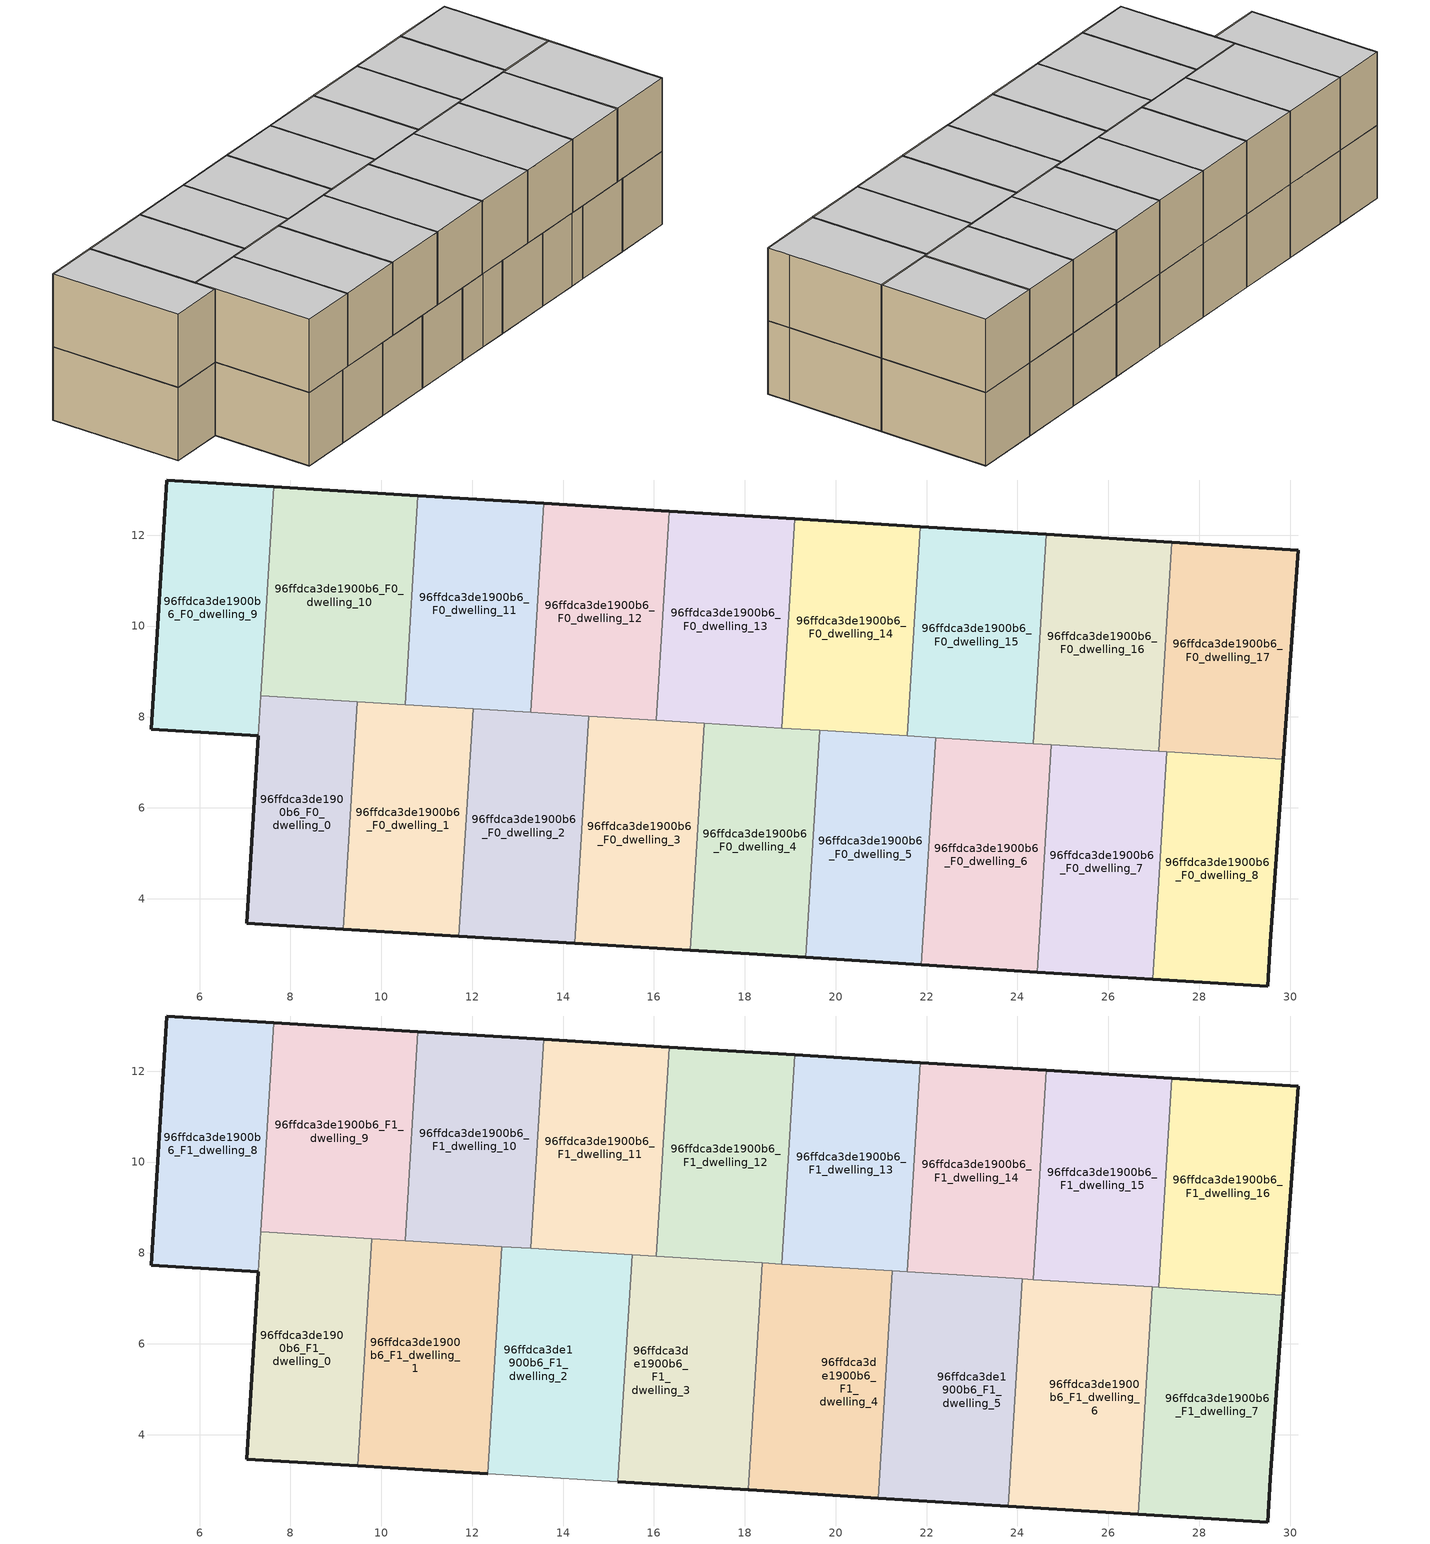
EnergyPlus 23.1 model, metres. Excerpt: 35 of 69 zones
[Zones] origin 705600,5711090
96ffdca3de1900b6_F0_dwelling_0
 floor ground (EU_floor_Construction): 9.17,3.33 9.48,8.33 7.35,8.46 7.04,3.46 z0
 wall outside (EU_wall_Construction): 9.17,3.33 7.04,3.46 7.29,7.58 z0:3
 wall to 96ffdca3de1900b6_F0_dwelling_1 (EU_wall_Construction): 9.48,8.33 9.17,3.33 z0:3
 wall to 96ffdca3de1900b6_F0_dwelling_9 (EU_wall_Construction): 7.29,7.58 7.35,8.46 z0:3
 wall to 96ffdca3de1900b6_F0_dwelling_10 (EU_wall_Construction): 7.35,8.46 9.48,8.33 z0:3
96ffdca3de1900b6_F0_dwelling_1
 floor ground (EU_floor_Construction): 11.71,3.18 12.02,8.18 9.48,8.33 9.17,3.33 z0
 wall outside (EU_wall_Construction): 11.71,3.18 9.17,3.33 z0:3
 wall to 96ffdca3de1900b6_F0_dwelling_2 (EU_wall_Construction): 12.02,8.18 11.71,3.18 z0:3
 wall to 96ffdca3de1900b6_F0_dwelling_11 (EU_wall_Construction): 10.52,8.27 12.02,8.18 z0:3
 wall to 96ffdca3de1900b6_F0_dwelling_10 (EU_wall_Construction): 9.48,8.33 10.52,8.27 z0:3
96ffdca3de1900b6_F0_dwelling_10
 floor ground (EU_floor_Construction): 10.52,8.27 10.81,12.87 7.64,13.07 7.35,8.46 z0
 wall outside (EU_wall_Construction): 7.64,13.07 10.81,12.87 z0:3
 wall to 96ffdca3de1900b6_F0_dwelling_11 (EU_wall_Construction): 10.81,12.87 10.52,8.27 z0:3
 wall to 96ffdca3de1900b6_F0_dwelling_9 (EU_wall_Construction): 7.35,8.47 7.64,13.07 z0:3
96ffdca3de1900b6_F0_dwelling_11
 floor ground (EU_floor_Construction): 13.29,8.1 13.57,12.7 10.81,12.87 10.52,8.27 z0
 wall outside (EU_wall_Construction): 10.81,12.87 13.57,12.7 z0:3
 wall to 96ffdca3de1900b6_F0_dwelling_12 (EU_wall_Construction): 13.57,12.7 13.29,8.1 z0:3
 wall to 96ffdca3de1900b6_F0_dwelling_2 (EU_wall_Construction): 13.29,8.1 12.02,8.18 z0:3
96ffdca3de1900b6_F0_dwelling_12
 floor ground (EU_floor_Construction): 16.05,7.93 16.34,12.53 13.57,12.7 13.29,8.1 z0
 wall outside (EU_wall_Construction): 13.57,12.7 16.34,12.53 z0:3
 wall to 96ffdca3de1900b6_F0_dwelling_13 (EU_wall_Construction): 16.34,12.53 16.05,7.93 z0:3
 wall to 96ffdca3de1900b6_F0_dwelling_3 (EU_wall_Construction): 16.05,7.93 14.56,8.02 z0:3
 wall to 96ffdca3de1900b6_F0_dwelling_2 (EU_wall_Construction): 14.56,8.02 13.29,8.1 z0:3
96ffdca3de1900b6_F0_dwelling_13
 floor ground (EU_floor_Construction): 18.81,7.75 19.1,12.36 16.34,12.53 16.05,7.93 z0
 wall outside (EU_wall_Construction): 16.34,12.53 19.1,12.36 z0:3
 wall to 96ffdca3de1900b6_F0_dwelling_14 (EU_wall_Construction): 19.1,12.36 18.81,7.75 z0:3
 wall to 96ffdca3de1900b6_F0_dwelling_4 (EU_wall_Construction): 18.81,7.75 17.11,7.86 z0:3
 wall to 96ffdca3de1900b6_F0_dwelling_3 (EU_wall_Construction): 17.11,7.86 16.05,7.93 z0:3
96ffdca3de1900b6_F0_dwelling_14
 floor ground (EU_floor_Construction): 21.58,7.58 21.86,12.19 19.1,12.36 18.81,7.75 z0
 wall outside (EU_wall_Construction): 19.1,12.36 21.86,12.19 z0:3
 wall to 96ffdca3de1900b6_F0_dwelling_15 (EU_wall_Construction): 21.86,12.19 21.58,7.58 z0:3
 wall to 96ffdca3de1900b6_F0_dwelling_5 (EU_wall_Construction): 21.58,7.58 19.65,7.7 z0:3
 wall to 96ffdca3de1900b6_F0_dwelling_4 (EU_wall_Construction): 19.65,7.7 18.82,7.76 z0:3
96ffdca3de1900b6_F0_dwelling_15
 floor ground (EU_floor_Construction): 24.34,7.41 24.63,12.01 21.86,12.19 21.58,7.58 z0
 wall outside (EU_wall_Construction): 21.86,12.19 24.63,12.01 z0:3
 wall to 96ffdca3de1900b6_F0_dwelling_16 (EU_wall_Construction): 24.63,12.01 24.34,7.41 z0:3
 wall to 96ffdca3de1900b6_F0_dwelling_6 (EU_wall_Construction): 24.34,7.41 22.2,7.55 z0:3
 wall to 96ffdca3de1900b6_F0_dwelling_5 (EU_wall_Construction): 22.2,7.55 21.58,7.58 z0:3
96ffdca3de1900b6_F0_dwelling_16
 floor ground (EU_floor_Construction): 27.11,7.24 27.39,11.84 24.63,12.01 24.34,7.41 z0
 wall outside (EU_wall_Construction): 24.63,12.01 27.39,11.84 z0:3
 wall to 96ffdca3de1900b6_F0_dwelling_17 (EU_wall_Construction): 27.39,11.84 27.11,7.24 z0:3
 wall to 96ffdca3de1900b6_F0_dwelling_7 (EU_wall_Construction): 27.11,7.24 24.74,7.39 z0:3
 wall to 96ffdca3de1900b6_F0_dwelling_6 (EU_wall_Construction): 24.74,7.39 24.34,7.41 z0:3
96ffdca3de1900b6_F0_dwelling_17
 floor ground (EU_floor_Construction): 29.85,7.07 30.18,11.67 27.39,11.84 27.11,7.24 z0
 wall outside (EU_wall_Construction): 27.39,11.84 30.18,11.67 29.85,7.07 z0:3
 wall to 96ffdca3de1900b6_F0_dwelling_8 (EU_wall_Construction): 29.85,7.07 27.28,7.23 z0:3
 wall to 96ffdca3de1900b6_F0_dwelling_7 (EU_wall_Construction): 27.28,7.23 27.11,7.24 z0:3
96ffdca3de1900b6_F0_dwelling_2
 floor ground (EU_floor_Construction): 14.25,3.02 14.56,8.02 12.02,8.18 11.71,3.18 z0
 wall outside (EU_wall_Construction): 14.25,3.02 11.71,3.18 z0:3
 wall to 96ffdca3de1900b6_F0_dwelling_3 (EU_wall_Construction): 14.56,8.02 14.25,3.02 z0:3
96ffdca3de1900b6_F0_dwelling_3
 floor ground (EU_floor_Construction): 16.8,2.87 17.11,7.86 14.56,8.02 14.25,3.02 z0
 wall outside (EU_wall_Construction): 16.8,2.87 14.25,3.02 z0:3
 wall to 96ffdca3de1900b6_F0_dwelling_4 (EU_wall_Construction): 17.11,7.86 16.8,2.87 z0:3
 ceiling adiabatic (EU_roof_Construction): 17.11,7.86 16.8,2.87 14.25,3.02 15.21,2.96 15.52,7.96 14.56,8.02 z3
96ffdca3de1900b6_F0_dwelling_4
 floor ground (EU_floor_Construction): 19.34,2.71 19.65,7.7 17.11,7.86 16.8,2.87 18.1,2.79 z0
 wall outside (EU_wall_Construction): 19.34,2.71 18.1,2.79 16.8,2.87 z0:3
 wall to 96ffdca3de1900b6_F0_dwelling_5 (EU_wall_Construction): 19.65,7.7 19.34,2.71 z0:3
96ffdca3de1900b6_F0_dwelling_5
 floor ground (EU_floor_Construction): 21.89,2.54 22.2,7.55 19.65,7.7 19.34,2.71 z0
 wall outside (EU_wall_Construction): 21.89,2.54 19.34,2.71 z0:3
 wall to 96ffdca3de1900b6_F0_dwelling_6 (EU_wall_Construction): 22.2,7.55 21.89,2.54 z0:3
96ffdca3de1900b6_F0_dwelling_6
 floor ground (EU_floor_Construction): 24.43,2.38 24.74,7.39 22.2,7.55 21.89,2.54 23.76,2.42 z0
 wall outside (EU_wall_Construction): 24.43,2.38 23.76,2.42 21.89,2.54 z0:3
 wall to 96ffdca3de1900b6_F0_dwelling_7 (EU_wall_Construction): 24.74,7.39 24.43,2.38 z0:3
96ffdca3de1900b6_F0_dwelling_7
 floor ground (EU_floor_Construction): 26.97,2.23 27.28,7.23 24.74,7.39 24.43,2.38 z0
 wall outside (EU_wall_Construction): 26.97,2.23 24.43,2.38 z0:3
 wall to 96ffdca3de1900b6_F0_dwelling_8 (EU_wall_Construction): 27.28,7.23 26.97,2.23 z0:3
96ffdca3de1900b6_F0_dwelling_8
 floor ground (EU_floor_Construction): 29.5,2.08 29.56,3.03 29.85,7.07 27.28,7.23 26.97,2.23 z0
 wall outside (EU_wall_Construction): 29.85,7.07 29.56,3.03 29.5,2.08 26.97,2.23 z0:3
96ffdca3de1900b6_F0_dwelling_9
 floor ground (EU_floor_Construction): 7.3,7.58 7.64,13.07 5.28,13.21 4.94,7.73 z0
 wall outside (EU_wall_Construction): 7.3,7.58 4.94,7.73 5.28,13.21 7.64,13.07 z0:3
96ffdca3de1900b6_F1_dwelling_0
 floor to 96ffdca3de1900b6_F0_dwelling_0 (EU_floor_Construction): 9.17,3.33 9.48,8.33 7.35,8.46 7.04,3.46 z3
 floor to 96ffdca3de1900b6_F0_dwelling_1 (EU_floor_Construction): 9.48,3.31 9.79,8.31 9.48,8.33 9.17,3.33 z3
 wall outside (EU_wall_Construction): 9.48,3.31 7.04,3.46 7.29,7.58 z3:6
 wall to 96ffdca3de1900b6_F1_dwelling_1 (EU_wall_Construction): 9.79,8.31 9.48,3.31 z3:6
 wall to 96ffdca3de1900b6_F1_dwelling_8 (EU_wall_Construction): 7.29,7.58 7.35,8.46 z3:6
 wall to 96ffdca3de1900b6_F1_dwelling_9 (EU_wall_Construction): 7.35,8.46 9.79,8.31 z3:6
 ceiling to 96ffdca3de1900b6_F2_dwelling_0 (EU_floor_Construction): 9.79,8.31 9.48,3.31 7.04,3.46 7.35,8.46 z6
96ffdca3de1900b6_F1_dwelling_1
 floor to 96ffdca3de1900b6_F0_dwelling_1 (EU_floor_Construction): 11.71,3.18 12.02,8.18 9.79,8.31 9.48,3.31 z3
 floor to 96ffdca3de1900b6_F0_dwelling_2 (EU_floor_Construction): 12.35,3.14 12.65,8.14 12.02,8.18 11.71,3.18 z3
 wall outside (EU_wall_Construction): 12.35,3.14 9.48,3.31 z3:6
 wall to 96ffdca3de1900b6_F1_dwelling_2 (EU_wall_Construction): 12.66,8.14 12.35,3.14 z3:6
 wall to 96ffdca3de1900b6_F1_dwelling_10 (EU_wall_Construction): 10.52,8.27 12.66,8.14 z3:6
 wall to 96ffdca3de1900b6_F1_dwelling_9 (EU_wall_Construction): 9.79,8.31 10.52,8.27 z3:6
 ceiling to 96ffdca3de1900b6_F2_dwelling_1 (EU_floor_Construction): 12.66,8.14 12.35,3.14 9.48,3.31 9.79,8.31 z6
96ffdca3de1900b6_F1_dwelling_10
 floor to 96ffdca3de1900b6_F0_dwelling_11 (EU_floor_Construction): 13.29,8.1 13.57,12.7 10.81,12.87 10.52,8.27 z3
 wall outside (EU_wall_Construction): 10.81,12.87 13.57,12.7 z3:6
 wall to 96ffdca3de1900b6_F1_dwelling_11 (EU_wall_Construction): 13.57,12.7 13.29,8.1 z3:6
 wall to 96ffdca3de1900b6_F1_dwelling_9 (EU_wall_Construction): 10.52,8.27 10.81,12.87 z3:6
 wall to 96ffdca3de1900b6_F1_dwelling_2 (EU_wall_Construction): 13.29,8.1 12.66,8.14 z3:6
 ceiling to 96ffdca3de1900b6_F2_dwelling_10 (EU_floor_Construction): 13.57,12.7 13.29,8.1 10.52,8.27 10.81,12.87 z6
96ffdca3de1900b6_F1_dwelling_11
 floor to 96ffdca3de1900b6_F0_dwelling_12 (EU_floor_Construction): 16.05,7.93 16.34,12.53 13.57,12.7 13.29,8.1 z3
 wall outside (EU_wall_Construction): 13.57,12.7 16.34,12.53 z3:6
 wall to 96ffdca3de1900b6_F1_dwelling_12 (EU_wall_Construction): 16.34,12.53 16.05,7.93 z3:6
 wall to 96ffdca3de1900b6_F1_dwelling_2 (EU_wall_Construction): 15.52,7.96 13.29,8.1 z3:6
 wall to 96ffdca3de1900b6_F1_dwelling_3 (EU_wall_Construction): 16.05,7.93 15.52,7.96 z3:6
 ceiling to 96ffdca3de1900b6_F2_dwelling_11 (EU_floor_Construction): 16.34,12.53 16.05,7.93 13.29,8.1 13.57,12.7 z6
96ffdca3de1900b6_F1_dwelling_12
 floor to 96ffdca3de1900b6_F0_dwelling_13 (EU_floor_Construction): 18.81,7.75 19.1,12.36 16.34,12.53 16.05,7.93 z3
 wall outside (EU_wall_Construction): 16.34,12.53 19.1,12.36 z3:6
 wall to 96ffdca3de1900b6_F1_dwelling_13 (EU_wall_Construction): 19.1,12.36 18.81,7.75 z3:6
 wall to 96ffdca3de1900b6_F1_dwelling_3 (EU_wall_Construction): 18.38,7.78 16.05,7.93 z3:6
 wall to 96ffdca3de1900b6_F1_dwelling_4 (EU_wall_Construction): 18.81,7.75 18.38,7.78 z3:6
 ceiling to 96ffdca3de1900b6_F2_dwelling_12 (EU_floor_Construction): 19.1,12.36 18.81,7.75 16.05,7.93 16.34,12.53 z6
96ffdca3de1900b6_F1_dwelling_13
 floor to 96ffdca3de1900b6_F0_dwelling_14 (EU_floor_Construction): 21.58,7.58 21.86,12.19 19.1,12.36 18.81,7.75 z3
 wall outside (EU_wall_Construction): 19.1,12.36 21.86,12.19 z3:6
 wall to 96ffdca3de1900b6_F1_dwelling_14 (EU_wall_Construction): 21.86,12.19 21.58,7.58 z3:6
 wall to 96ffdca3de1900b6_F1_dwelling_4 (EU_wall_Construction): 21.24,7.6 18.81,7.75 z3:6
 wall to 96ffdca3de1900b6_F1_dwelling_5 (EU_wall_Construction): 21.58,7.58 21.24,7.6 z3:6
 ceiling to 96ffdca3de1900b6_F2_dwelling_13 (EU_floor_Construction): 21.86,12.19 21.58,7.58 18.81,7.75 19.1,12.36 z6
96ffdca3de1900b6_F1_dwelling_14
 floor to 96ffdca3de1900b6_F0_dwelling_15 (EU_floor_Construction): 24.34,7.41 24.63,12.01 21.86,12.19 21.58,7.58 z3
 wall outside (EU_wall_Construction): 21.86,12.19 24.63,12.01 z3:6
 wall to 96ffdca3de1900b6_F1_dwelling_15 (EU_wall_Construction): 24.63,12.01 24.34,7.41 z3:6
 wall to 96ffdca3de1900b6_F1_dwelling_5 (EU_wall_Construction): 24.1,7.43 21.58,7.58 z3:6
 wall to 96ffdca3de1900b6_F1_dwelling_6 (EU_wall_Construction): 24.34,7.41 24.1,7.43 z3:6
 ceiling to 96ffdca3de1900b6_F2_dwelling_14 (EU_floor_Construction): 24.63,12.01 24.34,7.41 21.58,7.58 21.86,12.19 z6
96ffdca3de1900b6_F1_dwelling_15
 floor to 96ffdca3de1900b6_F0_dwelling_16 (EU_floor_Construction): 27.11,7.24 27.39,11.84 24.63,12.01 24.34,7.41 z3
 wall outside (EU_wall_Construction): 24.63,12.01 27.39,11.84 z3:6
 wall to 96ffdca3de1900b6_F1_dwelling_16 (EU_wall_Construction): 27.39,11.84 27.11,7.24 z3:6
 wall to 96ffdca3de1900b6_F1_dwelling_6 (EU_wall_Construction): 26.96,7.25 24.34,7.41 z3:6
 wall to 96ffdca3de1900b6_F1_dwelling_7 (EU_wall_Construction): 27.11,7.24 26.96,7.25 z3:6
 ceiling to 96ffdca3de1900b6_F2_dwelling_15 (EU_floor_Construction): 27.39,11.84 27.11,7.24 24.34,7.41 24.63,12.01 z6
96ffdca3de1900b6_F1_dwelling_16
 floor to 96ffdca3de1900b6_F0_dwelling_17 (EU_floor_Construction): 29.85,7.07 30.18,11.67 27.39,11.84 27.11,7.24 z3
 wall outside (EU_wall_Construction): 27.39,11.84 30.18,11.67 29.85,7.07 z3:6
 wall to 96ffdca3de1900b6_F1_dwelling_7 (EU_wall_Construction): 29.85,7.07 27.11,7.24 z3:6
 ceiling to 96ffdca3de1900b6_F2_dwelling_16 (EU_floor_Construction): 30.18,11.67 29.85,7.07 27.11,7.24 27.39,11.84 z6
96ffdca3de1900b6_F1_dwelling_2
 floor to 96ffdca3de1900b6_F0_dwelling_2 (EU_floor_Construction): 14.25,3.02 14.56,8.02 12.65,8.14 12.35,3.14 z3
 floor to 96ffdca3de1900b6_F0_dwelling_3 (EU_floor_Construction): 15.21,2.96 15.52,7.96 14.56,8.02 14.25,3.02 z3
 wall to 96ffdca3de1900b6_F1_dwelling_3 (EU_wall_Construction): 15.52,7.96 15.21,2.96 z3:6
 wall adiabatic (EU_wall_Construction): 15.21,2.96 12.35,3.14 z3:6
 ceiling to 96ffdca3de1900b6_F2_dwelling_2 (EU_floor_Construction): 15.52,7.96 15.21,2.96 12.35,3.14 12.66,8.14 z6
96ffdca3de1900b6_F1_dwelling_3
 floor adiabatic (EU_floor_Construction): 16.8,2.87 17.11,7.86 15.52,7.96 15.21,2.96 z3
 floor to 96ffdca3de1900b6_F0_dwelling_4 (EU_floor_Construction): 18.07,2.79 18.38,7.78 17.11,7.86 16.8,2.87 z3
 wall outside (EU_wall_Construction): 18.07,2.79 15.21,2.96 z3:6
 wall to 96ffdca3de1900b6_F1_dwelling_4 (EU_wall_Construction): 18.38,7.78 18.07,2.79 z3:6
 ceiling to 96ffdca3de1900b6_F2_dwelling_3 (EU_floor_Construction): 18.38,7.78 18.07,2.79 15.21,2.96 15.52,7.96 z6
96ffdca3de1900b6_F1_dwelling_4
 floor to 96ffdca3de1900b6_F0_dwelling_4 (EU_floor_Construction): 19.34,2.71 19.65,7.7 18.38,7.78 18.07,2.79 18.1,2.79 z3
 floor to 96ffdca3de1900b6_F0_dwelling_5 (EU_floor_Construction): 20.93,2.61 21.24,7.6 19.65,7.7 19.34,2.71 z3
 wall outside (EU_wall_Construction): 20.93,2.61 18.1,2.79 18.07,2.79 z3:6
 wall to 96ffdca3de1900b6_F1_dwelling_5 (EU_wall_Construction): 21.24,7.61 20.93,2.61 z3:6
 ceiling to 96ffdca3de1900b6_F2_dwelling_4 (EU_floor_Construction): 21.24,7.61 20.93,2.61 18.1,2.79 18.07,2.79 18.38,7.78 z6
96ffdca3de1900b6_F1_dwelling_5
 floor to 96ffdca3de1900b6_F0_dwelling_6 (EU_floor_Construction): 23.79,2.42 24.1,7.43 22.2,7.55 21.89,2.54 23.76,2.42 z3
 floor to 96ffdca3de1900b6_F0_dwelling_5 (EU_floor_Construction): 21.89,2.54 22.2,7.55 21.24,7.6 20.93,2.61 z3
 wall outside (EU_wall_Construction): 23.79,2.42 20.93,2.61 z3:6
 wall to 96ffdca3de1900b6_F1_dwelling_6 (EU_wall_Construction): 24.1,7.43 23.79,2.42 z3:6
 ceiling to 96ffdca3de1900b6_F2_dwelling_5 (EU_floor_Construction): 24.1,7.43 23.79,2.42 20.93,2.61 21.24,7.61 z6
96ffdca3de1900b6_F1_dwelling_6
 floor to 96ffdca3de1900b6_F0_dwelling_7 (EU_floor_Construction): 26.66,2.25 26.96,7.25 24.74,7.39 24.43,2.38 z3
 floor to 96ffdca3de1900b6_F0_dwelling_6 (EU_floor_Construction): 24.43,2.38 24.74,7.39 24.1,7.43 23.79,2.42 z3
 wall outside (EU_wall_Construction): 26.66,2.25 23.79,2.42 z3:6
 wall to 96ffdca3de1900b6_F1_dwelling_7 (EU_wall_Construction): 26.96,7.25 26.66,2.25 z3:6
 ceiling to 96ffdca3de1900b6_F2_dwelling_6 (EU_floor_Construction): 26.96,7.25 26.66,2.25 23.79,2.42 24.1,7.43 z6
96ffdca3de1900b6_F1_dwelling_7
 floor to 96ffdca3de1900b6_F0_dwelling_7 (EU_floor_Construction): 26.97,2.23 27.28,7.23 26.96,7.25 26.66,2.25 z3
 floor to 96ffdca3de1900b6_F0_dwelling_8 (EU_floor_Construction): 29.5,2.08 29.56,3.03 29.85,7.07 27.28,7.23 26.97,2.23 z3
 wall outside (EU_wall_Construction): 29.85,7.07 29.56,3.03 29.5,2.08 26.66,2.25 z3:6
 ceiling to 96ffdca3de1900b6_F2_dwelling_7 (EU_floor_Construction): 29.85,7.07 29.56,3.03 29.5,2.08 26.66,2.25 26.96,7.25 z6
96ffdca3de1900b6_F1_dwelling_8
 floor to 96ffdca3de1900b6_F0_dwelling_9 (EU_floor_Construction): 7.3,7.58 7.64,13.07 5.28,13.21 4.94,7.73 z3
 wall outside (EU_wall_Construction): 7.3,7.58 4.94,7.73 5.28,13.21 7.64,13.07 z3:6
 wall to 96ffdca3de1900b6_F1_dwelling_9 (EU_wall_Construction): 7.64,13.07 7.35,8.47 z3:6
 ceiling to 96ffdca3de1900b6_F2_dwelling_8 (EU_floor_Construction): 7.64,13.07 7.3,7.58 4.94,7.73 5.28,13.21 z6
96ffdca3de1900b6_F1_dwelling_9
 floor to 96ffdca3de1900b6_F0_dwelling_10 (EU_floor_Construction): 10.52,8.27 10.81,12.87 7.64,13.07 7.35,8.46 z3
 wall outside (EU_wall_Construction): 7.64,13.07 10.81,12.87 z3:6
 ceiling to 96ffdca3de1900b6_F2_dwelling_9 (EU_floor_Construction): 10.81,12.87 10.52,8.27 7.35,8.46 7.64,13.07 z6
[Building]
EU S2 Campaign: North Axis=0; Terrain=City; Solar Distribution=FullExterior
[Site:Location]
London: Latitude=51.5; Longitude=-0.5; Time Zone=0; Elevation=25
[SizingPeriod:WeatherFileDays]
AnnualSizingPeriod: Begin Month=1; Begin Day of Month=1; End Month=12; End Day of Month=31; Day of Week for Start Day=Monday; Use Weather File Daylight Saving Period=No; Use Weather File Rain and Snow Indicators=No
[MATERIAL]
EU_InternalMass_Material: Roughness=MediumRough; Thickness=0.1; Conductivity=1; Density=1800; Specific Heat=900; Thermal Absorptance=0.9; Solar Absorptance=0.7; Visible Absorptance=0.7
[MATERIAL:NOMASS] Roughness=MediumRough; Thermal Absorptance=0.9; Solar Absorptance=0.7; Visible Absorptance=0.7
Name | Thermal Resistance
EU_wall_NoMass | 0.635353
EU_roof_NoMass | 0.675062
EU_floor_NoMass | 1.96382
[CONSTRUCTION]
EU_wall_Construction: EU_wall_NoMass
EU_roof_Construction: EU_roof_NoMass
EU_floor_Construction: EU_floor_NoMass
EU_InternalMass_Construction: EU_InternalMass_Material
[ZONE] Type=1; Multiplier=1; Ceiling Height=autocalculate; Floor Area=autocalculate; Part of Total Floor Area=Yes
Name | Volume
96ffdca3de1900b6_F0_dwelling_0 | 32.0435
96ffdca3de1900b6_F1_dwelling_0 | 36.835
96ffdca3de1900b6_F0_dwelling_1; 96ffdca3de1900b6_F0_dwelling_4 | 38.2983
96ffdca3de1900b6_F1_dwelling_1 | 43.0942
96ffdca3de1900b6_F0_dwelling_10; 96ffdca3de1900b6_F1_dwelling_9 | 43.9739
96ffdca3de1900b6_F1_dwelling_10; 96ffdca3de1900b6_F0_dwelling_11; 96ffdca3de1900b6_F1_dwelling_15; 96ffdca3de1900b6_F0_dwelling_16; 96ffdca3de1900b6_F0_dwelling_3 | 38.302
96ffdca3de1900b6_F1_dwelling_11; 96ffdca3de1900b6_F0_dwelling_12 | 38.3013
96ffdca3de1900b6_F1_dwelling_12; 96ffdca3de1900b6_F0_dwelling_13 | 38.3071
96ffdca3de1900b6_F1_dwelling_13; 96ffdca3de1900b6_F0_dwelling_14; 96ffdca3de1900b6_F0_dwelling_8 | 38.3064
96ffdca3de1900b6_F1_dwelling_14; 96ffdca3de1900b6_F0_dwelling_15 | 38.3057
96ffdca3de1900b6_F1_dwelling_16; 96ffdca3de1900b6_F0_dwelling_17; 96ffdca3de1900b6_F0_dwelling_7 | 38.3005
96ffdca3de1900b6_F0_dwelling_2 | 38.3167
96ffdca3de1900b6_F1_dwelling_2 | 43.0884
96ffdca3de1900b6_F1_dwelling_3 | 43.0811
96ffdca3de1900b6_F1_dwelling_4 | 43.0847
96ffdca3de1900b6_F0_dwelling_5 | 38.2961
96ffdca3de1900b6_F1_dwelling_5 | 43.0876
96ffdca3de1900b6_F0_dwelling_6 | 38.3042
96ffdca3de1900b6_F1_dwelling_6 | 43.1045
96ffdca3de1900b6_F1_dwelling_7 | 43.0964
96ffdca3de1900b6_F1_dwelling_8; 96ffdca3de1900b6_F0_dwelling_9 | 38.8828
[INTERNALMASS] Construction=EU_InternalMass_Construction
Name | Zone or ZoneList | Surface Area
96ffdca3de1900b6_F0_dwelling_0_EU_InternalMass | 96ffdca3de1900b6_F0_dwelling_0 | 10.6803
96ffdca3de1900b6_F0_dwelling_1_EU_InternalMass | 96ffdca3de1900b6_F0_dwelling_1 | 12.7662
96ffdca3de1900b6_F0_dwelling_2_EU_InternalMass | 96ffdca3de1900b6_F0_dwelling_2 | 12.7722
96ffdca3de1900b6_F0_dwelling_3_EU_InternalMass | 96ffdca3de1900b6_F0_dwelling_3 | 12.7672
96ffdca3de1900b6_F0_dwelling_4_EU_InternalMass | 96ffdca3de1900b6_F0_dwelling_4 | 12.7661
96ffdca3de1900b6_F0_dwelling_5_EU_InternalMass | 96ffdca3de1900b6_F0_dwelling_5 | 12.7656
96ffdca3de1900b6_F0_dwelling_6_EU_InternalMass | 96ffdca3de1900b6_F0_dwelling_6 | 12.7677
96ffdca3de1900b6_F0_dwelling_7_EU_InternalMass | 96ffdca3de1900b6_F0_dwelling_7 | 12.767
96ffdca3de1900b6_F0_dwelling_8_EU_InternalMass | 96ffdca3de1900b6_F0_dwelling_8 | 12.7688
96ffdca3de1900b6_F0_dwelling_9_EU_InternalMass | 96ffdca3de1900b6_F0_dwelling_9 | 12.9624
96ffdca3de1900b6_F0_dwelling_10_EU_InternalMass | 96ffdca3de1900b6_F0_dwelling_10 | 14.658
96ffdca3de1900b6_F0_dwelling_11_EU_InternalMass | 96ffdca3de1900b6_F0_dwelling_11 | 12.7674
96ffdca3de1900b6_F0_dwelling_12_EU_InternalMass | 96ffdca3de1900b6_F0_dwelling_12 | 12.7674
96ffdca3de1900b6_F0_dwelling_13_EU_InternalMass | 96ffdca3de1900b6_F0_dwelling_13 | 12.7687
96ffdca3de1900b6_F0_dwelling_14_EU_InternalMass | 96ffdca3de1900b6_F0_dwelling_14 | 12.7687
96ffdca3de1900b6_F0_dwelling_15_EU_InternalMass | 96ffdca3de1900b6_F0_dwelling_15 | 12.7687
96ffdca3de1900b6_F0_dwelling_16_EU_InternalMass | 96ffdca3de1900b6_F0_dwelling_16 | 12.7674
96ffdca3de1900b6_F0_dwelling_17_EU_InternalMass | 96ffdca3de1900b6_F0_dwelling_17 | 12.7667
96ffdca3de1900b6_F1_dwelling_0_EU_InternalMass | 96ffdca3de1900b6_F1_dwelling_0 | 12.2773
96ffdca3de1900b6_F1_dwelling_1_EU_InternalMass | 96ffdca3de1900b6_F1_dwelling_1 | 14.3648
96ffdca3de1900b6_F1_dwelling_2_EU_InternalMass | 96ffdca3de1900b6_F1_dwelling_2 | 14.3628
96ffdca3de1900b6_F1_dwelling_3_EU_InternalMass | 96ffdca3de1900b6_F1_dwelling_3 | 14.3605
96ffdca3de1900b6_F1_dwelling_4_EU_InternalMass | 96ffdca3de1900b6_F1_dwelling_4 | 14.3613
96ffdca3de1900b6_F1_dwelling_5_EU_InternalMass | 96ffdca3de1900b6_F1_dwelling_5 | 14.3628
96ffdca3de1900b6_F1_dwelling_6_EU_InternalMass | 96ffdca3de1900b6_F1_dwelling_6 | 14.3678
96ffdca3de1900b6_F1_dwelling_7_EU_InternalMass | 96ffdca3de1900b6_F1_dwelling_7 | 14.3657
96ffdca3de1900b6_F1_dwelling_8_EU_InternalMass | 96ffdca3de1900b6_F1_dwelling_8 | 12.9624
96ffdca3de1900b6_F1_dwelling_9_EU_InternalMass | 96ffdca3de1900b6_F1_dwelling_9 | 14.658
96ffdca3de1900b6_F1_dwelling_10_EU_InternalMass | 96ffdca3de1900b6_F1_dwelling_10 | 12.7674
96ffdca3de1900b6_F1_dwelling_11_EU_InternalMass | 96ffdca3de1900b6_F1_dwelling_11 | 12.7674
96ffdca3de1900b6_F1_dwelling_12_EU_InternalMass | 96ffdca3de1900b6_F1_dwelling_12 | 12.7687
96ffdca3de1900b6_F1_dwelling_13_EU_InternalMass | 96ffdca3de1900b6_F1_dwelling_13 | 12.7687
96ffdca3de1900b6_F1_dwelling_14_EU_InternalMass | 96ffdca3de1900b6_F1_dwelling_14 | 12.7687
96ffdca3de1900b6_F1_dwelling_15_EU_InternalMass | 96ffdca3de1900b6_F1_dwelling_15 | 12.7674
96ffdca3de1900b6_F1_dwelling_16_EU_InternalMass | 96ffdca3de1900b6_F1_dwelling_16 | 12.7667
[OTHEREQUIPMENT] Fuel Type=Electricity; Design Level Calculation Method=Watts/Area; Power per Zone Floor Area=1; Fraction Latent=0; Fraction Radiant=0; Fraction Lost=0; Carbon Dioxide Generation Rate=0; EndUse Subcategory=EU_Step8_InternalGains
Name | Zone or ZoneList or Space or SpaceList | Schedule
EU_Step8_InternalGain_96ffdca3de1900b6_F0_dwelling_0_f000 | 96ffdca3de1900b6_F0_dwelling_0 | EU_Step8_GainSchedule_96ffdca3de1900b6_F0_dwelling_0_f000
EU_Step8_InternalGain_96ffdca3de1900b6_F0_dwelling_1_f000 | 96ffdca3de1900b6_F0_dwelling_1 | EU_Step8_GainSchedule_96ffdca3de1900b6_F0_dwelling_1_f000
EU_Step8_InternalGain_96ffdca3de1900b6_F0_dwelling_2_f000 | 96ffdca3de1900b6_F0_dwelling_2 | EU_Step8_GainSchedule_96ffdca3de1900b6_F0_dwelling_2_f000
EU_Step8_InternalGain_96ffdca3de1900b6_F0_dwelling_3_f000 | 96ffdca3de1900b6_F0_dwelling_3 | EU_Step8_GainSchedule_96ffdca3de1900b6_F0_dwelling_3_f000
EU_Step8_InternalGain_96ffdca3de1900b6_F0_dwelling_4_f000 | 96ffdca3de1900b6_F0_dwelling_4 | EU_Step8_GainSchedule_96ffdca3de1900b6_F0_dwelling_4_f000
EU_Step8_InternalGain_96ffdca3de1900b6_F0_dwelling_5_f000 | 96ffdca3de1900b6_F0_dwelling_5 | EU_Step8_GainSchedule_96ffdca3de1900b6_F0_dwelling_5_f000
EU_Step8_InternalGain_96ffdca3de1900b6_F0_dwelling_6_f000 | 96ffdca3de1900b6_F0_dwelling_6 | EU_Step8_GainSchedule_96ffdca3de1900b6_F0_dwelling_6_f000
EU_Step8_InternalGain_96ffdca3de1900b6_F0_dwelling_7_f000 | 96ffdca3de1900b6_F0_dwelling_7 | EU_Step8_GainSchedule_96ffdca3de1900b6_F0_dwelling_7_f000
EU_Step8_InternalGain_96ffdca3de1900b6_F0_dwelling_8_f000 | 96ffdca3de1900b6_F0_dwelling_8 | EU_Step8_GainSchedule_96ffdca3de1900b6_F0_dwelling_8_f000
EU_Step8_InternalGain_96ffdca3de1900b6_F0_dwelling_9_f000 | 96ffdca3de1900b6_F0_dwelling_9 | EU_Step8_GainSchedule_96ffdca3de1900b6_F0_dwelling_9_f000
EU_Step8_InternalGain_96ffdca3de1900b6_F0_dwelling_10_f000 | 96ffdca3de1900b6_F0_dwelling_10 | EU_Step8_GainSchedule_96ffdca3de1900b6_F0_dwelling_10_f000
EU_Step8_InternalGain_96ffdca3de1900b6_F0_dwelling_11_f000 | 96ffdca3de1900b6_F0_dwelling_11 | EU_Step8_GainSchedule_96ffdca3de1900b6_F0_dwelling_11_f000
EU_Step8_InternalGain_96ffdca3de1900b6_F0_dwelling_12_f000 | 96ffdca3de1900b6_F0_dwelling_12 | EU_Step8_GainSchedule_96ffdca3de1900b6_F0_dwelling_12_f000
EU_Step8_InternalGain_96ffdca3de1900b6_F0_dwelling_13_f000 | 96ffdca3de1900b6_F0_dwelling_13 | EU_Step8_GainSchedule_96ffdca3de1900b6_F0_dwelling_13_f000
EU_Step8_InternalGain_96ffdca3de1900b6_F0_dwelling_14_f000 | 96ffdca3de1900b6_F0_dwelling_14 | EU_Step8_GainSchedule_96ffdca3de1900b6_F0_dwelling_14_f000
EU_Step8_InternalGain_96ffdca3de1900b6_F0_dwelling_15_f000 | 96ffdca3de1900b6_F0_dwelling_15 | EU_Step8_GainSchedule_96ffdca3de1900b6_F0_dwelling_15_f000
EU_Step8_InternalGain_96ffdca3de1900b6_F0_dwelling_16_f000 | 96ffdca3de1900b6_F0_dwelling_16 | EU_Step8_GainSchedule_96ffdca3de1900b6_F0_dwelling_16_f000
EU_Step8_InternalGain_96ffdca3de1900b6_F0_dwelling_17_f000 | 96ffdca3de1900b6_F0_dwelling_17 | EU_Step8_GainSchedule_96ffdca3de1900b6_F0_dwelling_17_f000
EU_Step8_InternalGain_96ffdca3de1900b6_F1_dwelling_0_f000 | 96ffdca3de1900b6_F1_dwelling_0 | EU_Step8_GainSchedule_96ffdca3de1900b6_F1_dwelling_0_f000
EU_Step8_InternalGain_96ffdca3de1900b6_F1_dwelling_1_f000 | 96ffdca3de1900b6_F1_dwelling_1 | EU_Step8_GainSchedule_96ffdca3de1900b6_F1_dwelling_1_f000
EU_Step8_InternalGain_96ffdca3de1900b6_F1_dwelling_2_f000 | 96ffdca3de1900b6_F1_dwelling_2 | EU_Step8_GainSchedule_96ffdca3de1900b6_F1_dwelling_2_f000
EU_Step8_InternalGain_96ffdca3de1900b6_F1_dwelling_3_f000 | 96ffdca3de1900b6_F1_dwelling_3 | EU_Step8_GainSchedule_96ffdca3de1900b6_F1_dwelling_3_f000
EU_Step8_InternalGain_96ffdca3de1900b6_F1_dwelling_4_f000 | 96ffdca3de1900b6_F1_dwelling_4 | EU_Step8_GainSchedule_96ffdca3de1900b6_F1_dwelling_4_f000
EU_Step8_InternalGain_96ffdca3de1900b6_F1_dwelling_5_f000 | 96ffdca3de1900b6_F1_dwelling_5 | EU_Step8_GainSchedule_96ffdca3de1900b6_F1_dwelling_5_f000
EU_Step8_InternalGain_96ffdca3de1900b6_F1_dwelling_6_f000 | 96ffdca3de1900b6_F1_dwelling_6 | EU_Step8_GainSchedule_96ffdca3de1900b6_F1_dwelling_6_f000
EU_Step8_InternalGain_96ffdca3de1900b6_F1_dwelling_7_f000 | 96ffdca3de1900b6_F1_dwelling_7 | EU_Step8_GainSchedule_96ffdca3de1900b6_F1_dwelling_7_f000
EU_Step8_InternalGain_96ffdca3de1900b6_F1_dwelling_8_f000 | 96ffdca3de1900b6_F1_dwelling_8 | EU_Step8_GainSchedule_96ffdca3de1900b6_F1_dwelling_8_f000
EU_Step8_InternalGain_96ffdca3de1900b6_F1_dwelling_9_f000 | 96ffdca3de1900b6_F1_dwelling_9 | EU_Step8_GainSchedule_96ffdca3de1900b6_F1_dwelling_9_f000
EU_Step8_InternalGain_96ffdca3de1900b6_F1_dwelling_10_f000 | 96ffdca3de1900b6_F1_dwelling_10 | EU_Step8_GainSchedule_96ffdca3de1900b6_F1_dwelling_10_f000
EU_Step8_InternalGain_96ffdca3de1900b6_F1_dwelling_11_f000 | 96ffdca3de1900b6_F1_dwelling_11 | EU_Step8_GainSchedule_96ffdca3de1900b6_F1_dwelling_11_f000
EU_Step8_InternalGain_96ffdca3de1900b6_F1_dwelling_12_f000 | 96ffdca3de1900b6_F1_dwelling_12 | EU_Step8_GainSchedule_96ffdca3de1900b6_F1_dwelling_12_f000
EU_Step8_InternalGain_96ffdca3de1900b6_F1_dwelling_13_f000 | 96ffdca3de1900b6_F1_dwelling_13 | EU_Step8_GainSchedule_96ffdca3de1900b6_F1_dwelling_13_f000
EU_Step8_InternalGain_96ffdca3de1900b6_F1_dwelling_14_f000 | 96ffdca3de1900b6_F1_dwelling_14 | EU_Step8_GainSchedule_96ffdca3de1900b6_F1_dwelling_14_f000
EU_Step8_InternalGain_96ffdca3de1900b6_F1_dwelling_15_f000 | 96ffdca3de1900b6_F1_dwelling_15 | EU_Step8_GainSchedule_96ffdca3de1900b6_F1_dwelling_15_f000
EU_Step8_InternalGain_96ffdca3de1900b6_F1_dwelling_16_f000 | 96ffdca3de1900b6_F1_dwelling_16 | EU_Step8_GainSchedule_96ffdca3de1900b6_F1_dwelling_16_f000
[ZONEVENTILATION:DESIGNFLOWRATE] Schedule=EU_AlwaysOn; Design Flow Rate Calculation Method=AirChanges/Hour; Air Changes per Hour=0.555504; Ventilation Type=Natural; Fan Pressure Rise=0; Fan Total Efficiency=1; Constant Term Coefficient=1; Temperature Term Coefficient=0; Velocity Term Coefficient=0; Velocity Squared Term Coefficient=0; Minimum Indoor Temperature=-100; Maximum Indoor Temperature=100; Delta Temperature=-100; Minimum Outdoor Temperature=-100; Maximum Outdoor Temperature=100; Maximum Wind Speed=40
Name | Zone or ZoneList or Space or SpaceList
EU_ConstantAir_96ffdca3de1900b6_F0_dwelling_0 | 96ffdca3de1900b6_F0_dwelling_0
EU_ConstantAir_96ffdca3de1900b6_F0_dwelling_1 | 96ffdca3de1900b6_F0_dwelling_1
EU_ConstantAir_96ffdca3de1900b6_F0_dwelling_2 | 96ffdca3de1900b6_F0_dwelling_2
EU_ConstantAir_96ffdca3de1900b6_F0_dwelling_3 | 96ffdca3de1900b6_F0_dwelling_3
EU_ConstantAir_96ffdca3de1900b6_F0_dwelling_4 | 96ffdca3de1900b6_F0_dwelling_4
EU_ConstantAir_96ffdca3de1900b6_F0_dwelling_5 | 96ffdca3de1900b6_F0_dwelling_5
EU_ConstantAir_96ffdca3de1900b6_F0_dwelling_6 | 96ffdca3de1900b6_F0_dwelling_6
EU_ConstantAir_96ffdca3de1900b6_F0_dwelling_7 | 96ffdca3de1900b6_F0_dwelling_7
EU_ConstantAir_96ffdca3de1900b6_F0_dwelling_8 | 96ffdca3de1900b6_F0_dwelling_8
EU_ConstantAir_96ffdca3de1900b6_F0_dwelling_9 | 96ffdca3de1900b6_F0_dwelling_9
EU_ConstantAir_96ffdca3de1900b6_F0_dwelling_10 | 96ffdca3de1900b6_F0_dwelling_10
EU_ConstantAir_96ffdca3de1900b6_F0_dwelling_11 | 96ffdca3de1900b6_F0_dwelling_11
EU_ConstantAir_96ffdca3de1900b6_F0_dwelling_12 | 96ffdca3de1900b6_F0_dwelling_12
EU_ConstantAir_96ffdca3de1900b6_F0_dwelling_13 | 96ffdca3de1900b6_F0_dwelling_13
EU_ConstantAir_96ffdca3de1900b6_F0_dwelling_14 | 96ffdca3de1900b6_F0_dwelling_14
EU_ConstantAir_96ffdca3de1900b6_F0_dwelling_15 | 96ffdca3de1900b6_F0_dwelling_15
EU_ConstantAir_96ffdca3de1900b6_F0_dwelling_16 | 96ffdca3de1900b6_F0_dwelling_16
EU_ConstantAir_96ffdca3de1900b6_F0_dwelling_17 | 96ffdca3de1900b6_F0_dwelling_17
EU_ConstantAir_96ffdca3de1900b6_F1_dwelling_0 | 96ffdca3de1900b6_F1_dwelling_0
EU_ConstantAir_96ffdca3de1900b6_F1_dwelling_1 | 96ffdca3de1900b6_F1_dwelling_1
EU_ConstantAir_96ffdca3de1900b6_F1_dwelling_2 | 96ffdca3de1900b6_F1_dwelling_2
EU_ConstantAir_96ffdca3de1900b6_F1_dwelling_3 | 96ffdca3de1900b6_F1_dwelling_3
EU_ConstantAir_96ffdca3de1900b6_F1_dwelling_4 | 96ffdca3de1900b6_F1_dwelling_4
EU_ConstantAir_96ffdca3de1900b6_F1_dwelling_5 | 96ffdca3de1900b6_F1_dwelling_5
EU_ConstantAir_96ffdca3de1900b6_F1_dwelling_6 | 96ffdca3de1900b6_F1_dwelling_6
EU_ConstantAir_96ffdca3de1900b6_F1_dwelling_7 | 96ffdca3de1900b6_F1_dwelling_7
EU_ConstantAir_96ffdca3de1900b6_F1_dwelling_8 | 96ffdca3de1900b6_F1_dwelling_8
EU_ConstantAir_96ffdca3de1900b6_F1_dwelling_9 | 96ffdca3de1900b6_F1_dwelling_9
EU_ConstantAir_96ffdca3de1900b6_F1_dwelling_10 | 96ffdca3de1900b6_F1_dwelling_10
EU_ConstantAir_96ffdca3de1900b6_F1_dwelling_11 | 96ffdca3de1900b6_F1_dwelling_11
EU_ConstantAir_96ffdca3de1900b6_F1_dwelling_12 | 96ffdca3de1900b6_F1_dwelling_12
EU_ConstantAir_96ffdca3de1900b6_F1_dwelling_13 | 96ffdca3de1900b6_F1_dwelling_13
EU_ConstantAir_96ffdca3de1900b6_F1_dwelling_14 | 96ffdca3de1900b6_F1_dwelling_14
EU_ConstantAir_96ffdca3de1900b6_F1_dwelling_15 | 96ffdca3de1900b6_F1_dwelling_15
EU_ConstantAir_96ffdca3de1900b6_F1_dwelling_16 | 96ffdca3de1900b6_F1_dwelling_16
[HVACTEMPLATE:THERMOSTAT] Constant Heating Setpoint=20; Constant Cooling Setpoint=50
EU_HeatOnly_96ffdca3de1900b6_F0_dwelling_0; EU_HeatOnly_96ffdca3de1900b6_F0_dwelling_1; EU_HeatOnly_96ffdca3de1900b6_F0_dwelling_2; EU_HeatOnly_96ffdca3de1900b6_F0_dwelling_3; EU_HeatOnly_96ffdca3de1900b6_F0_dwelling_4; EU_HeatOnly_96ffdca3de1900b6_F0_dwelling_5; EU_HeatOnly_96ffdca3de1900b6_F0_dwelling_6; EU_HeatOnly_96ffdca3de1900b6_F0_dwelling_7; EU_HeatOnly_96ffdca3de1900b6_F0_dwelling_8; EU_HeatOnly_96ffdca3de1900b6_F0_dwelling_9; EU_HeatOnly_96ffdca3de1900b6_F0_dwelling_10; EU_HeatOnly_96ffdca3de1900b6_F0_dwelling_11; EU_HeatOnly_96ffdca3de1900b6_F0_dwelling_12; EU_HeatOnly_96ffdca3de1900b6_F0_dwelling_13; EU_HeatOnly_96ffdca3de1900b6_F0_dwelling_14; EU_HeatOnly_96ffdca3de1900b6_F0_dwelling_15; EU_HeatOnly_96ffdca3de1900b6_F0_dwelling_16; EU_HeatOnly_96ffdca3de1900b6_F0_dwelling_17; EU_HeatOnly_96ffdca3de1900b6_F1_dwelling_0; EU_HeatOnly_96ffdca3de1900b6_F1_dwelling_1; EU_HeatOnly_96ffdca3de1900b6_F1_dwelling_2; EU_HeatOnly_96ffdca3de1900b6_F1_dwelling_3; EU_HeatOnly_96ffdca3de1900b6_F1_dwelling_4; EU_HeatOnly_96ffdca3de1900b6_F1_dwelling_5; EU_HeatOnly_96ffdca3de1900b6_F1_dwelling_6; EU_HeatOnly_96ffdca3de1900b6_F1_dwelling_7; EU_HeatOnly_96ffdca3de1900b6_F1_dwelling_8; EU_HeatOnly_96ffdca3de1900b6_F1_dwelling_9; EU_HeatOnly_96ffdca3de1900b6_F1_dwelling_10; EU_HeatOnly_96ffdca3de1900b6_F1_dwelling_11; EU_HeatOnly_96ffdca3de1900b6_F1_dwelling_12; EU_HeatOnly_96ffdca3de1900b6_F1_dwelling_13; EU_HeatOnly_96ffdca3de1900b6_F1_dwelling_14; EU_HeatOnly_96ffdca3de1900b6_F1_dwelling_15; EU_HeatOnly_96ffdca3de1900b6_F1_dwelling_16
[HVACTEMPLATE:ZONE:IDEALLOADSAIRSYSTEM] System Availability Schedule=EU_AlwaysOn; Maximum Heating Supply Air Temperature=50; Minimum Cooling Supply Air Temperature=13; Maximum Heating Supply Air Humidity Ratio=0.0156; Minimum Cooling Supply Air Humidity Ratio=0.0077; Heating Limit=NoLimit; Cooling Limit=NoLimit; Heating Availability Schedule=EU_AlwaysOn; Cooling Availability Schedule=EU_CoolingOff; Dehumidification Control Type=ConstantSensibleHeatRatio; Cooling Sensible Heat Ratio=0.7; Dehumidification Setpoint=60; Humidification Control Type=None; Humidification Setpoint=30; Outdoor Air Method=None; Outdoor Air Flow Rate per Person=0.00944; Outdoor Air Flow Rate per Zone Floor Area=0; Outdoor Air Flow Rate per Zone=0; Demand Controlled Ventilation Type=None; Outdoor Air Economizer Type=NoEconomizer; Heat Recovery Type=None; Sensible Heat Recovery Effectiveness=0.7; Latent Heat Recovery Effectiveness=0.65
Name | Template Thermostat
96ffdca3de1900b6_F0_dwelling_0 | EU_HeatOnly_96ffdca3de1900b6_F0_dwelling_0
96ffdca3de1900b6_F0_dwelling_1 | EU_HeatOnly_96ffdca3de1900b6_F0_dwelling_1
96ffdca3de1900b6_F0_dwelling_2 | EU_HeatOnly_96ffdca3de1900b6_F0_dwelling_2
96ffdca3de1900b6_F0_dwelling_3 | EU_HeatOnly_96ffdca3de1900b6_F0_dwelling_3
96ffdca3de1900b6_F0_dwelling_4 | EU_HeatOnly_96ffdca3de1900b6_F0_dwelling_4
96ffdca3de1900b6_F0_dwelling_5 | EU_HeatOnly_96ffdca3de1900b6_F0_dwelling_5
96ffdca3de1900b6_F0_dwelling_6 | EU_HeatOnly_96ffdca3de1900b6_F0_dwelling_6
96ffdca3de1900b6_F0_dwelling_7 | EU_HeatOnly_96ffdca3de1900b6_F0_dwelling_7
96ffdca3de1900b6_F0_dwelling_8 | EU_HeatOnly_96ffdca3de1900b6_F0_dwelling_8
96ffdca3de1900b6_F0_dwelling_9 | EU_HeatOnly_96ffdca3de1900b6_F0_dwelling_9
96ffdca3de1900b6_F0_dwelling_10 | EU_HeatOnly_96ffdca3de1900b6_F0_dwelling_10
96ffdca3de1900b6_F0_dwelling_11 | EU_HeatOnly_96ffdca3de1900b6_F0_dwelling_11
96ffdca3de1900b6_F0_dwelling_12 | EU_HeatOnly_96ffdca3de1900b6_F0_dwelling_12
96ffdca3de1900b6_F0_dwelling_13 | EU_HeatOnly_96ffdca3de1900b6_F0_dwelling_13
96ffdca3de1900b6_F0_dwelling_14 | EU_HeatOnly_96ffdca3de1900b6_F0_dwelling_14
96ffdca3de1900b6_F0_dwelling_15 | EU_HeatOnly_96ffdca3de1900b6_F0_dwelling_15
96ffdca3de1900b6_F0_dwelling_16 | EU_HeatOnly_96ffdca3de1900b6_F0_dwelling_16
96ffdca3de1900b6_F0_dwelling_17 | EU_HeatOnly_96ffdca3de1900b6_F0_dwelling_17
96ffdca3de1900b6_F1_dwelling_0 | EU_HeatOnly_96ffdca3de1900b6_F1_dwelling_0
96ffdca3de1900b6_F1_dwelling_1 | EU_HeatOnly_96ffdca3de1900b6_F1_dwelling_1
96ffdca3de1900b6_F1_dwelling_2 | EU_HeatOnly_96ffdca3de1900b6_F1_dwelling_2
96ffdca3de1900b6_F1_dwelling_3 | EU_HeatOnly_96ffdca3de1900b6_F1_dwelling_3
96ffdca3de1900b6_F1_dwelling_4 | EU_HeatOnly_96ffdca3de1900b6_F1_dwelling_4
96ffdca3de1900b6_F1_dwelling_5 | EU_HeatOnly_96ffdca3de1900b6_F1_dwelling_5
96ffdca3de1900b6_F1_dwelling_6 | EU_HeatOnly_96ffdca3de1900b6_F1_dwelling_6
96ffdca3de1900b6_F1_dwelling_7 | EU_HeatOnly_96ffdca3de1900b6_F1_dwelling_7
96ffdca3de1900b6_F1_dwelling_8 | EU_HeatOnly_96ffdca3de1900b6_F1_dwelling_8
96ffdca3de1900b6_F1_dwelling_9 | EU_HeatOnly_96ffdca3de1900b6_F1_dwelling_9
96ffdca3de1900b6_F1_dwelling_10 | EU_HeatOnly_96ffdca3de1900b6_F1_dwelling_10
96ffdca3de1900b6_F1_dwelling_11 | EU_HeatOnly_96ffdca3de1900b6_F1_dwelling_11
96ffdca3de1900b6_F1_dwelling_12 | EU_HeatOnly_96ffdca3de1900b6_F1_dwelling_12
96ffdca3de1900b6_F1_dwelling_13 | EU_HeatOnly_96ffdca3de1900b6_F1_dwelling_13
96ffdca3de1900b6_F1_dwelling_14 | EU_HeatOnly_96ffdca3de1900b6_F1_dwelling_14
96ffdca3de1900b6_F1_dwelling_15 | EU_HeatOnly_96ffdca3de1900b6_F1_dwelling_15
96ffdca3de1900b6_F1_dwelling_16 | EU_HeatOnly_96ffdca3de1900b6_F1_dwelling_16
[SIZING:ZONE] Zone Cooling Design Supply Air Temperature Input Method=SupplyAirTemperature; Zone Cooling Design Supply Air Temperature=13; Zone Heating Design Supply Air Temperature Input Method=SupplyAirTemperature; Zone Heating Design Supply Air Temperature=50; Zone Cooling Design Supply Air Humidity Ratio=0.008; Zone Heating Design Supply Air Humidity Ratio=0.008; Cooling Design Air Flow Method=DesignDay; Cooling Design Air Flow Rate=0; Cooling Minimum Air Flow per Zone Floor Area=0.000762; Cooling Minimum Air Flow=0; Cooling Minimum Air Flow Fraction=0.2; Heating Design Air Flow Method=DesignDay; Heating Design Air Flow Rate=0; Heating Maximum Air Flow per Zone Floor Area=0.002032; Heating Maximum Air Flow=0.141576; Heating Maximum Air Flow Fraction=0.3; Account for Dedicated Outdoor Air System=No; Dedicated Outdoor Air System Control Strategy=NeutralSupplyAir; Dedicated Outdoor Air Low Setpoint Temperature for Design=autosize; Dedicated Outdoor Air High Setpoint Temperature for Design=autosize; Zone Load Sizing Method=Sensible Load Only No Latent Load; Zone Latent Cooling Design Supply Air Humidity Ratio Input Method=HumidityRatioDifference; Zone Cooling Design Supply Air Humidity Ratio Difference=0.005; Zone Latent Heating Design Supply Air Humidity Ratio Input Method=HumidityRatioDifference; Zone Humidification Design Supply Air Humidity Ratio Difference=0.005
96ffdca3de1900b6_F0_dwelling_0; 96ffdca3de1900b6_F0_dwelling_1; 96ffdca3de1900b6_F0_dwelling_2; 96ffdca3de1900b6_F0_dwelling_3; 96ffdca3de1900b6_F0_dwelling_4; 96ffdca3de1900b6_F0_dwelling_5; 96ffdca3de1900b6_F0_dwelling_6; 96ffdca3de1900b6_F0_dwelling_7; 96ffdca3de1900b6_F0_dwelling_8; 96ffdca3de1900b6_F0_dwelling_9; 96ffdca3de1900b6_F0_dwelling_10; 96ffdca3de1900b6_F0_dwelling_11; 96ffdca3de1900b6_F0_dwelling_12; 96ffdca3de1900b6_F0_dwelling_13; 96ffdca3de1900b6_F0_dwelling_14; 96ffdca3de1900b6_F0_dwelling_15; 96ffdca3de1900b6_F0_dwelling_16; 96ffdca3de1900b6_F0_dwelling_17; 96ffdca3de1900b6_F1_dwelling_0; 96ffdca3de1900b6_F1_dwelling_1; 96ffdca3de1900b6_F1_dwelling_2; 96ffdca3de1900b6_F1_dwelling_3; 96ffdca3de1900b6_F1_dwelling_4; 96ffdca3de1900b6_F1_dwelling_5; 96ffdca3de1900b6_F1_dwelling_6; 96ffdca3de1900b6_F1_dwelling_7; 96ffdca3de1900b6_F1_dwelling_8; 96ffdca3de1900b6_F1_dwelling_9; 96ffdca3de1900b6_F1_dwelling_10; 96ffdca3de1900b6_F1_dwelling_11; 96ffdca3de1900b6_F1_dwelling_12; 96ffdca3de1900b6_F1_dwelling_13; 96ffdca3de1900b6_F1_dwelling_14; 96ffdca3de1900b6_F1_dwelling_15; 96ffdca3de1900b6_F1_dwelling_16
[SCHEDULE:CONSTANT]
Name | Hourly Value
EU_AlwaysOn | 1
EU_CoolingOff | 0
[SCHEDULE:FILE] Column Number=1; Rows to Skip at Top=0; Number of Hours of Data=8760; Column Separator=Comma; Interpolate to Timestep=No; Minutes per Item=60; Adjust Schedule for Daylight Savings=Yes
Name | File
EU_Step8_GainSchedule_96ffdca3de1900b6_F0_dwelling_0_f000 | ../../schedules/96ffdca3de1900b6/96ffdca3de1900b6_F0_dwelling_0_f000_gain.csv
EU_Step8_GainSchedule_96ffdca3de1900b6_F0_dwelling_1_f000 | ../../schedules/96ffdca3de1900b6/96ffdca3de1900b6_F0_dwelling_1_f000_gain.csv
EU_Step8_GainSchedule_96ffdca3de1900b6_F0_dwelling_2_f000 | ../../schedules/96ffdca3de1900b6/96ffdca3de1900b6_F0_dwelling_2_f000_gain.csv
EU_Step8_GainSchedule_96ffdca3de1900b6_F0_dwelling_3_f000 | ../../schedules/96ffdca3de1900b6/96ffdca3de1900b6_F0_dwelling_3_f000_gain.csv
EU_Step8_GainSchedule_96ffdca3de1900b6_F0_dwelling_4_f000 | ../../schedules/96ffdca3de1900b6/96ffdca3de1900b6_F0_dwelling_4_f000_gain.csv
EU_Step8_GainSchedule_96ffdca3de1900b6_F0_dwelling_5_f000 | ../../schedules/96ffdca3de1900b6/96ffdca3de1900b6_F0_dwelling_5_f000_gain.csv
EU_Step8_GainSchedule_96ffdca3de1900b6_F0_dwelling_6_f000 | ../../schedules/96ffdca3de1900b6/96ffdca3de1900b6_F0_dwelling_6_f000_gain.csv
EU_Step8_GainSchedule_96ffdca3de1900b6_F0_dwelling_7_f000 | ../../schedules/96ffdca3de1900b6/96ffdca3de1900b6_F0_dwelling_7_f000_gain.csv
EU_Step8_GainSchedule_96ffdca3de1900b6_F0_dwelling_8_f000 | ../../schedules/96ffdca3de1900b6/96ffdca3de1900b6_F0_dwelling_8_f000_gain.csv
EU_Step8_GainSchedule_96ffdca3de1900b6_F0_dwelling_9_f000 | ../../schedules/96ffdca3de1900b6/96ffdca3de1900b6_F0_dwelling_9_f000_gain.csv
EU_Step8_GainSchedule_96ffdca3de1900b6_F0_dwelling_10_f000 | ../../schedules/96ffdca3de1900b6/96ffdca3de1900b6_F0_dwelling_10_f000_gain.csv
EU_Step8_GainSchedule_96ffdca3de1900b6_F0_dwelling_11_f000 | ../../schedules/96ffdca3de1900b6/96ffdca3de1900b6_F0_dwelling_11_f000_gain.csv
EU_Step8_GainSchedule_96ffdca3de1900b6_F0_dwelling_12_f000 | ../../schedules/96ffdca3de1900b6/96ffdca3de1900b6_F0_dwelling_12_f000_gain.csv
EU_Step8_GainSchedule_96ffdca3de1900b6_F0_dwelling_13_f000 | ../../schedules/96ffdca3de1900b6/96ffdca3de1900b6_F0_dwelling_13_f000_gain.csv
EU_Step8_GainSchedule_96ffdca3de1900b6_F0_dwelling_14_f000 | ../../schedules/96ffdca3de1900b6/96ffdca3de1900b6_F0_dwelling_14_f000_gain.csv
EU_Step8_GainSchedule_96ffdca3de1900b6_F0_dwelling_15_f000 | ../../schedules/96ffdca3de1900b6/96ffdca3de1900b6_F0_dwelling_15_f000_gain.csv
EU_Step8_GainSchedule_96ffdca3de1900b6_F0_dwelling_16_f000 | ../../schedules/96ffdca3de1900b6/96ffdca3de1900b6_F0_dwelling_16_f000_gain.csv
EU_Step8_GainSchedule_96ffdca3de1900b6_F0_dwelling_17_f000 | ../../schedules/96ffdca3de1900b6/96ffdca3de1900b6_F0_dwelling_17_f000_gain.csv
EU_Step8_GainSchedule_96ffdca3de1900b6_F1_dwelling_0_f000 | ../../schedules/96ffdca3de1900b6/96ffdca3de1900b6_F1_dwelling_0_f000_gain.csv
EU_Step8_GainSchedule_96ffdca3de1900b6_F1_dwelling_1_f000 | ../../schedules/96ffdca3de1900b6/96ffdca3de1900b6_F1_dwelling_1_f000_gain.csv
EU_Step8_GainSchedule_96ffdca3de1900b6_F1_dwelling_2_f000 | ../../schedules/96ffdca3de1900b6/96ffdca3de1900b6_F1_dwelling_2_f000_gain.csv
EU_Step8_GainSchedule_96ffdca3de1900b6_F1_dwelling_3_f000 | ../../schedules/96ffdca3de1900b6/96ffdca3de1900b6_F1_dwelling_3_f000_gain.csv
EU_Step8_GainSchedule_96ffdca3de1900b6_F1_dwelling_4_f000 | ../../schedules/96ffdca3de1900b6/96ffdca3de1900b6_F1_dwelling_4_f000_gain.csv
EU_Step8_GainSchedule_96ffdca3de1900b6_F1_dwelling_5_f000 | ../../schedules/96ffdca3de1900b6/96ffdca3de1900b6_F1_dwelling_5_f000_gain.csv
EU_Step8_GainSchedule_96ffdca3de1900b6_F1_dwelling_6_f000 | ../../schedules/96ffdca3de1900b6/96ffdca3de1900b6_F1_dwelling_6_f000_gain.csv
EU_Step8_GainSchedule_96ffdca3de1900b6_F1_dwelling_7_f000 | ../../schedules/96ffdca3de1900b6/96ffdca3de1900b6_F1_dwelling_7_f000_gain.csv
EU_Step8_GainSchedule_96ffdca3de1900b6_F1_dwelling_8_f000 | ../../schedules/96ffdca3de1900b6/96ffdca3de1900b6_F1_dwelling_8_f000_gain.csv
EU_Step8_GainSchedule_96ffdca3de1900b6_F1_dwelling_9_f000 | ../../schedules/96ffdca3de1900b6/96ffdca3de1900b6_F1_dwelling_9_f000_gain.csv
EU_Step8_GainSchedule_96ffdca3de1900b6_F1_dwelling_10_f000 | ../../schedules/96ffdca3de1900b6/96ffdca3de1900b6_F1_dwelling_10_f000_gain.csv
EU_Step8_GainSchedule_96ffdca3de1900b6_F1_dwelling_11_f000 | ../../schedules/96ffdca3de1900b6/96ffdca3de1900b6_F1_dwelling_11_f000_gain.csv
EU_Step8_GainSchedule_96ffdca3de1900b6_F1_dwelling_12_f000 | ../../schedules/96ffdca3de1900b6/96ffdca3de1900b6_F1_dwelling_12_f000_gain.csv
EU_Step8_GainSchedule_96ffdca3de1900b6_F1_dwelling_13_f000 | ../../schedules/96ffdca3de1900b6/96ffdca3de1900b6_F1_dwelling_13_f000_gain.csv
EU_Step8_GainSchedule_96ffdca3de1900b6_F1_dwelling_14_f000 | ../../schedules/96ffdca3de1900b6/96ffdca3de1900b6_F1_dwelling_14_f000_gain.csv
EU_Step8_GainSchedule_96ffdca3de1900b6_F1_dwelling_15_f000 | ../../schedules/96ffdca3de1900b6/96ffdca3de1900b6_F1_dwelling_15_f000_gain.csv
EU_Step8_GainSchedule_96ffdca3de1900b6_F1_dwelling_16_f000 | ../../schedules/96ffdca3de1900b6/96ffdca3de1900b6_F1_dwelling_16_f000_gain.csv
